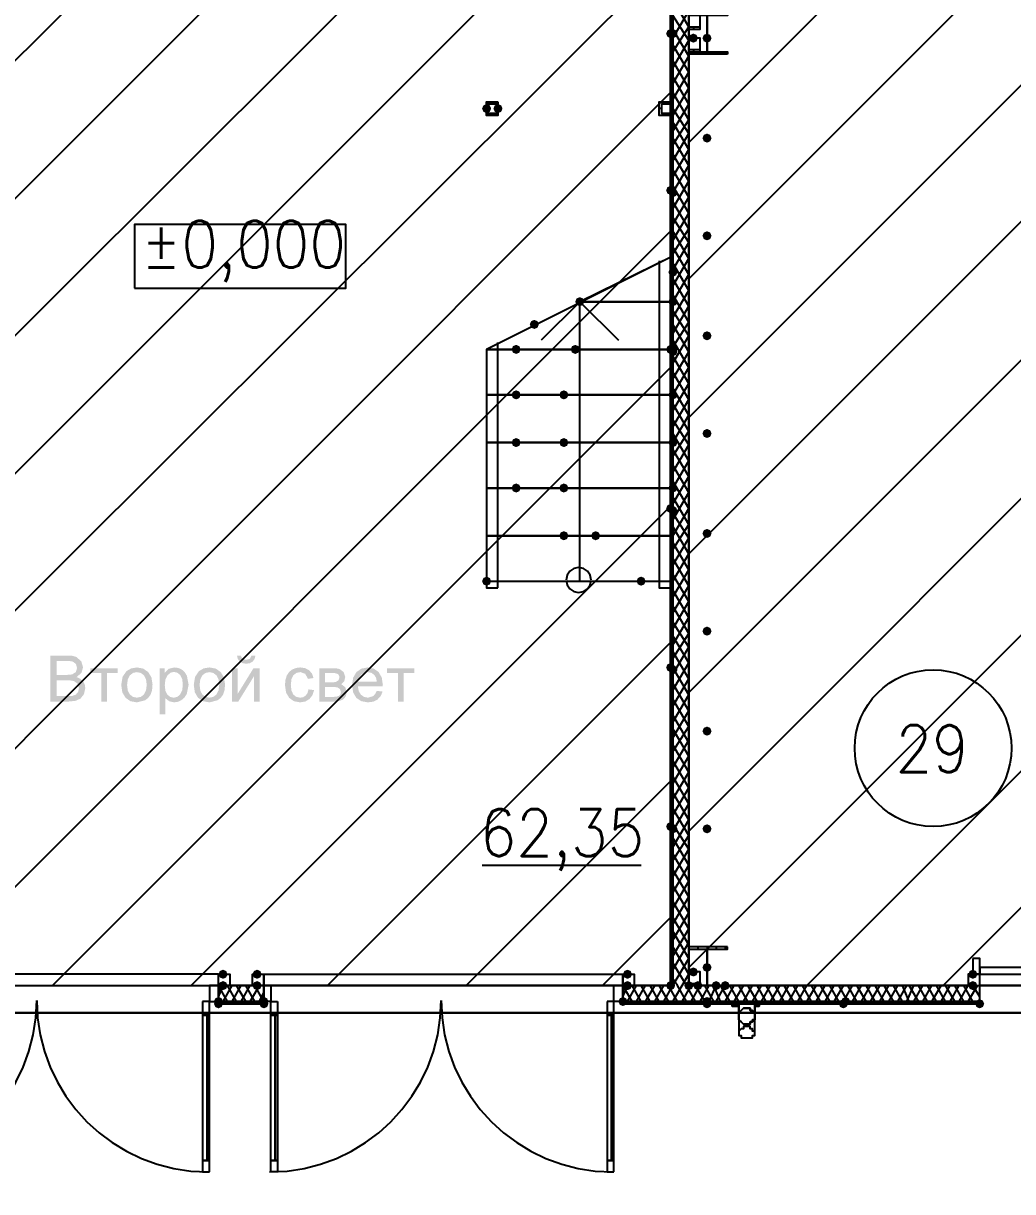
# Model space of a CAD drawing. Header units: millimetres. Extents: x 0 to 420, y 0 to 297.
# Drawn here: x 244.02 to 262.45, y 114.61 to 136.38 of the extents above; entities that cross this region are included whole.
import ezdxf

# ---------------------------------------------------------------- set-up
doc = ezdxf.new("R2010")
doc.units = ezdxf.units.MM
doc.layers.get('0').update_dxf_attribs({"linetype": 'CONTINUOUS'})
doc.styles.get("Standard").update_dxf_attribs({"font": 'STANDARD'})

msp = doc.modelspace()

# ---------------------------------------------------------------- hatches: boundary and pattern name
at = {"true_color": 0x000007}
h = msp.add_hatch(color=0, dxfattribs=at)
h.paths.add_polyline_path([(256.116667, 153.585333), (256.074333, 153.585333), (256.116667, 136.186333)], flags=0)
h.paths.add_polyline_path([(256.074333, 153.585333), (256.116667, 136.186333), (256.074333, 136.186333)], flags=0)
at = {"true_color": 0x0000fe}
for points in [[(256.159, 136.186333), (256.134129, 136.126537), (256.074333, 136.101667), (256.014537, 136.126537), (255.989667, 136.186333), (256.014537, 136.246129), (256.074333, 136.271), (256.134129, 136.246129)], [(256.201333, 136.186333), (256.176462, 136.126537), (256.116667, 136.101667), (256.056871, 136.126537), (256.032, 136.186333), (256.056871, 136.246129), (256.116667, 136.271), (256.176462, 136.246129)], [(256.201333, 136.186333), (256.176462, 136.126537), (256.116667, 136.101667), (256.056871, 136.126537), (256.032, 136.186333), (256.056871, 136.246129), (256.116667, 136.271), (256.176462, 136.246129)], [(256.159, 133.265333), (256.134129, 133.205537), (256.074333, 133.180667), (256.014537, 133.205537), (255.989667, 133.265333), (256.014537, 133.325129), (256.074333, 133.35), (256.134129, 133.325129)], [(256.201333, 133.223), (256.176462, 133.163204), (256.116667, 133.138333), (256.056871, 133.163204), (256.032, 133.223), (256.056871, 133.282796), (256.116667, 133.307667), (256.176462, 133.282796)], [(256.201333, 131.741333), (256.176462, 131.681537), (256.116667, 131.656667), (256.056871, 131.681537), (256.032, 131.741333), (256.056871, 131.801129), (256.116667, 131.826), (256.176462, 131.801129)], [(254.465667, 131.191), (254.440796, 131.131204), (254.381, 131.106333), (254.321204, 131.131204), (254.296333, 131.191), (254.321204, 131.250796), (254.381, 131.275667), (254.440796, 131.250796)], [(254.465667, 131.191), (254.440796, 131.131204), (254.381, 131.106333), (254.321204, 131.131204), (254.296333, 131.191), (254.321204, 131.250796), (254.381, 131.275667), (254.440796, 131.250796)], [(256.201333, 131.191), (256.176462, 131.131204), (256.116667, 131.106333), (256.056871, 131.131204), (256.032, 131.191), (256.056871, 131.250796), (256.116667, 131.275667), (256.176462, 131.250796)], [(253.619, 130.767667), (253.594129, 130.707871), (253.534333, 130.683), (253.474538, 130.707871), (253.449667, 130.767667), (253.474537, 130.827462), (253.534333, 130.852333), (253.594129, 130.827463)], [(253.280333, 130.302), (253.255462, 130.242204), (253.195667, 130.217333), (253.135871, 130.242204), (253.111, 130.302), (253.135871, 130.361796), (253.195667, 130.386667), (253.255462, 130.361796)], [(254.381, 130.302), (254.356129, 130.242204), (254.296333, 130.217333), (254.236538, 130.242204), (254.211667, 130.302), (254.236537, 130.361796), (254.296333, 130.386667), (254.356129, 130.361796)], [(256.159, 130.302), (256.134129, 130.242204), (256.074333, 130.217333), (256.014537, 130.242204), (255.989667, 130.302), (256.014537, 130.361796), (256.074333, 130.386667), (256.134129, 130.361796)], [(256.201333, 130.302), (256.176462, 130.242204), (256.116667, 130.217333), (256.056871, 130.242204), (256.032, 130.302), (256.056871, 130.361796), (256.116667, 130.386667), (256.176462, 130.361796)], [(256.201333, 130.259667), (256.176462, 130.199871), (256.116667, 130.175), (256.056871, 130.199871), (256.032, 130.259667), (256.056871, 130.319462), (256.116667, 130.344333), (256.176462, 130.319463)], [(253.280333, 129.455333), (253.255462, 129.395537), (253.195667, 129.370667), (253.135871, 129.395537), (253.111, 129.455333), (253.135871, 129.515129), (253.195667, 129.54), (253.255462, 129.515129)], [(254.169333, 129.455333), (254.144463, 129.395537), (254.084667, 129.370667), (254.024871, 129.395537), (254, 129.455333), (254.024871, 129.515129), (254.084667, 129.54), (254.144462, 129.515129)], [(256.201333, 129.455333), (256.176462, 129.395537), (256.116667, 129.370667), (256.056871, 129.395537), (256.032, 129.455333), (256.056871, 129.515129), (256.116667, 129.54), (256.176462, 129.515129)], [(256.201333, 129.455333), (256.176462, 129.395537), (256.116667, 129.370667), (256.056871, 129.395537), (256.032, 129.455333), (256.056871, 129.515129), (256.116667, 129.54), (256.176462, 129.515129)], [(253.280333, 128.566333), (253.255462, 128.506537), (253.195667, 128.481667), (253.135871, 128.506537), (253.111, 128.566333), (253.135871, 128.626129), (253.195667, 128.651), (253.255462, 128.626129)], [(254.169333, 128.566333), (254.144463, 128.506537), (254.084667, 128.481667), (254.024871, 128.506537), (254, 128.566333), (254.024871, 128.626129), (254.084667, 128.651), (254.144462, 128.626129)], [(256.201333, 128.566333), (256.176462, 128.506537), (256.116667, 128.481667), (256.056871, 128.506537), (256.032, 128.566333), (256.056871, 128.626129), (256.116667, 128.651), (256.176462, 128.626129)], [(253.280333, 127.719667), (253.255462, 127.659871), (253.195667, 127.635), (253.135871, 127.659871), (253.111, 127.719667), (253.135871, 127.779462), (253.195667, 127.804333), (253.255462, 127.779463)], [(254.169333, 127.719667), (254.144463, 127.659871), (254.084667, 127.635), (254.024871, 127.659871), (254, 127.719667), (254.024871, 127.779462), (254.084667, 127.804333), (254.144462, 127.779463)], [(256.201333, 127.719667), (256.176462, 127.659871), (256.116667, 127.635), (256.056871, 127.659871), (256.032, 127.719667), (256.056871, 127.779462), (256.116667, 127.804333), (256.176462, 127.779463)], [(256.159, 127.338667), (256.134129, 127.278871), (256.074333, 127.254), (256.014537, 127.278871), (255.989667, 127.338667), (256.014537, 127.398462), (256.074333, 127.423333), (256.134129, 127.398463)], [(256.201333, 127.296333), (256.176462, 127.236538), (256.116667, 127.211667), (256.056871, 127.236538), (256.032, 127.296333), (256.056871, 127.356129), (256.116667, 127.381), (256.176462, 127.356129)], [(254.169333, 126.830667), (254.144463, 126.770871), (254.084667, 126.746), (254.024871, 126.770871), (254, 126.830667), (254.024871, 126.890462), (254.084667, 126.915333), (254.144462, 126.890463)], [(254.762, 126.830667), (254.737129, 126.770871), (254.677333, 126.746), (254.617538, 126.770871), (254.592667, 126.830667), (254.617537, 126.890462), (254.677333, 126.915333), (254.737129, 126.890463)], [(252.73, 125.984), (252.705129, 125.924204), (252.645333, 125.899333), (252.585538, 125.924204), (252.560667, 125.984), (252.585537, 126.043796), (252.645333, 126.068667), (252.705129, 126.043796)], [(252.73, 125.984), (252.705129, 125.924204), (252.645333, 125.899333), (252.585538, 125.924204), (252.560667, 125.984), (252.585537, 126.043796), (252.645333, 126.068667), (252.705129, 126.043796)], [(255.608667, 125.984), (255.583796, 125.924204), (255.524, 125.899333), (255.464204, 125.924204), (255.439333, 125.984), (255.464204, 126.043796), (255.524, 126.068667), (255.583796, 126.043796)], [(256.159, 124.375333), (256.134129, 124.315538), (256.074333, 124.290667), (256.014537, 124.315538), (255.989667, 124.375333), (256.014537, 124.435129), (256.074333, 124.46), (256.134129, 124.435129)], [(256.201333, 124.333), (256.176462, 124.273204), (256.116667, 124.248333), (256.056871, 124.273204), (256.032, 124.333), (256.056871, 124.392796), (256.116667, 124.417667), (256.176462, 124.392796)], [(256.159, 121.412), (256.134129, 121.352204), (256.074333, 121.327333), (256.014537, 121.352204), (255.989667, 121.412), (256.014537, 121.471796), (256.074333, 121.496667), (256.134129, 121.471796)], [(256.201333, 121.369667), (256.176462, 121.309871), (256.116667, 121.285), (256.056871, 121.309871), (256.032, 121.369667), (256.056871, 121.429462), (256.116667, 121.454333), (256.176462, 121.429463)], [(256.159, 118.448667), (256.134129, 118.388871), (256.074333, 118.364), (256.014537, 118.388871), (255.989667, 118.448667), (256.014537, 118.508462), (256.074333, 118.533333), (256.134129, 118.508463)], [(247.734667, 118.152333), (247.709796, 118.092537), (247.65, 118.067667), (247.590204, 118.092537), (247.565333, 118.152333), (247.590204, 118.212129), (247.65, 118.237), (247.709796, 118.212129)], [(247.734667, 118.11), (247.709796, 118.050204), (247.65, 118.025333), (247.590204, 118.050204), (247.565333, 118.11), (247.590204, 118.169796), (247.65, 118.194667), (247.709796, 118.169796)], [(248.581333, 118.152333), (248.556462, 118.092537), (248.496667, 118.067667), (248.436871, 118.092537), (248.412, 118.152333), (248.436871, 118.212129), (248.496667, 118.237), (248.556462, 118.212129)], [(248.581333, 118.11), (248.556462, 118.050204), (248.496667, 118.025333), (248.436871, 118.050204), (248.412, 118.11), (248.436871, 118.169796), (248.496667, 118.194667), (248.556462, 118.169796)], [(248.581333, 118.11), (248.556462, 118.050204), (248.496667, 118.025333), (248.436871, 118.050204), (248.412, 118.11), (248.436871, 118.169796), (248.496667, 118.194667), (248.556462, 118.169796)], [(255.27, 118.152333), (255.245129, 118.092537), (255.185333, 118.067667), (255.125538, 118.092537), (255.100667, 118.152333), (255.125537, 118.212129), (255.185333, 118.237), (255.245129, 118.212129)], [(256.836333, 118.152333), (256.811462, 118.092537), (256.751667, 118.067667), (256.691871, 118.092537), (256.667, 118.152333), (256.691871, 118.212129), (256.751667, 118.237), (256.811462, 118.212129)], [(256.836333, 118.152333), (256.811462, 118.092537), (256.751667, 118.067667), (256.691871, 118.092537), (256.667, 118.152333), (256.691871, 118.212129), (256.751667, 118.237), (256.811462, 118.212129)], [(256.836333, 118.11), (256.811462, 118.050204), (256.751667, 118.025333), (256.691871, 118.050204), (256.667, 118.11), (256.691871, 118.169796), (256.751667, 118.194667), (256.811462, 118.169796)], [(256.836333, 118.11), (256.811462, 118.050204), (256.751667, 118.025333), (256.691871, 118.050204), (256.667, 118.11), (256.691871, 118.169796), (256.751667, 118.194667), (256.811462, 118.169796)], [(259.376333, 118.11), (259.351462, 118.050204), (259.291667, 118.025333), (259.231871, 118.050204), (259.207, 118.11), (259.231871, 118.169796), (259.291667, 118.194667), (259.351462, 118.169796)], [(259.418667, 118.152333), (259.393796, 118.092537), (259.334, 118.067667), (259.274204, 118.092537), (259.249333, 118.152333), (259.274204, 118.212129), (259.334, 118.237), (259.393796, 118.212129)], [(261.916333, 118.11), (261.891462, 118.050204), (261.831667, 118.025333), (261.771871, 118.050204), (261.747, 118.11), (261.771871, 118.169796), (261.831667, 118.194667), (261.891462, 118.169796)]]:
    msp.add_hatch(color=0, dxfattribs=at).paths.add_polyline_path(points, flags=0)
at = {"true_color": 0x000007}
h = msp.add_hatch(color=0, dxfattribs=at)
h.paths.add_polyline_path([(256.116667, 136.186333), (256.074333, 136.186333), (256.116667, 118.448667)], flags=0)
h.paths.add_polyline_path([(256.074333, 136.186333), (256.116667, 118.448667), (256.074333, 118.448667)], flags=0)
for points in [[(256.582333, 136.101667), (256.557462, 136.041871), (256.497667, 136.017), (256.437871, 136.041871), (256.413, 136.101667), (256.437871, 136.161462), (256.497667, 136.186333), (256.557462, 136.161463)], [(256.836333, 136.101667), (256.811462, 136.041871), (256.751667, 136.017), (256.691871, 136.041871), (256.667, 136.101667), (256.691871, 136.161462), (256.751667, 136.186333), (256.811462, 136.161463)], [(252.73, 134.789333), (252.705129, 134.729537), (252.645333, 134.704667), (252.585538, 134.729537), (252.560667, 134.789333), (252.585537, 134.849129), (252.645333, 134.874), (252.705129, 134.849129)], [(252.941667, 134.789333), (252.916796, 134.729537), (252.857, 134.704667), (252.797204, 134.729537), (252.772333, 134.789333), (252.797204, 134.849129), (252.857, 134.874), (252.916796, 134.849129)], [(256.836333, 134.239), (256.811462, 134.179204), (256.751667, 134.154333), (256.691871, 134.179204), (256.667, 134.239), (256.691871, 134.298796), (256.751667, 134.323667), (256.811462, 134.298796)], [(256.836333, 132.418667), (256.811462, 132.358871), (256.751667, 132.334), (256.691871, 132.358871), (256.667, 132.418667), (256.691871, 132.478462), (256.751667, 132.503333), (256.811462, 132.478463)], [(256.836333, 130.556), (256.811462, 130.496204), (256.751667, 130.471333), (256.691871, 130.496204), (256.667, 130.556), (256.691871, 130.615796), (256.751667, 130.640667), (256.811462, 130.615796)], [(256.836333, 128.735667), (256.811462, 128.675871), (256.751667, 128.651), (256.691871, 128.675871), (256.667, 128.735667), (256.691871, 128.795462), (256.751667, 128.820333), (256.811462, 128.795463)], [(256.836333, 126.873), (256.811462, 126.813204), (256.751667, 126.788333), (256.691871, 126.813204), (256.667, 126.873), (256.691871, 126.932796), (256.751667, 126.957667), (256.811462, 126.932796)], [(256.836333, 125.052667), (256.811462, 124.992871), (256.751667, 124.968), (256.691871, 124.992871), (256.667, 125.052667), (256.691871, 125.112462), (256.751667, 125.137333), (256.811462, 125.112463)], [(245.264986, 124.362104), (245.77045, 124.362104), (245.77045, 124.275012), (245.570359, 124.275012), (245.570359, 123.740333), (245.465628, 123.740333), (245.465628, 124.275012), (245.264986, 124.275012)], [(249.327451, 123.967985), (249.43108, 123.954756), (249.400556, 123.858913), (249.343988, 123.786635), (249.265853, 123.741022), (249.172008, 123.726001), (249.05708, 123.746741), (248.966956, 123.809235), (248.908665, 123.910934), (248.889235, 124.049013), (248.897503, 124.143409), (248.922308, 124.225402), (248.964407, 124.291204), (249.024283, 124.338401), (249.095321, 124.366927), (249.17256, 124.376435), (249.264613, 124.36362), (249.338475, 124.325172), (249.391392, 124.263161), (249.421158, 124.179651), (249.318632, 124.163666), (249.266266, 124.257924), (249.176969, 124.289894), (249.104553, 124.275494), (249.047434, 124.232568), (249.010227, 124.158499), (248.997824, 124.051769), (249.009813, 123.943456), (249.04578, 123.869868), (249.100902, 123.827218), (249.170906, 123.813093), (249.227888, 123.822602), (249.274534, 123.851127), (249.308434, 123.899221)], [(250.792314, 124.362104), (251.297778, 124.362104), (251.297778, 124.275012), (251.097687, 124.275012), (251.097687, 123.740333), (250.992956, 123.740333), (250.992956, 124.275012), (250.792314, 124.275012)], [(256.836333, 123.19), (256.811462, 123.130204), (256.751667, 123.105333), (256.691871, 123.130204), (256.667, 123.19), (256.691871, 123.249796), (256.751667, 123.274667), (256.811462, 123.249796)], [(256.836333, 121.369667), (256.811462, 121.309871), (256.751667, 121.285), (256.691871, 121.309871), (256.667, 121.369667), (256.691871, 121.429462), (256.751667, 121.454333), (256.811462, 121.429463)], [(256.836333, 118.787333), (256.811462, 118.727537), (256.751667, 118.702667), (256.691871, 118.727537), (256.667, 118.787333), (256.691871, 118.847129), (256.751667, 118.872), (256.811462, 118.847129)], [(247.819333, 118.660333), (247.794463, 118.600538), (247.734667, 118.575667), (247.674871, 118.600538), (247.65, 118.660333), (247.674871, 118.720129), (247.734667, 118.745), (247.794462, 118.720129)], [(248.454333, 118.660333), (248.429463, 118.600538), (248.369667, 118.575667), (248.309871, 118.600538), (248.285, 118.660333), (248.309871, 118.720129), (248.369667, 118.745), (248.429462, 118.720129)], [(255.354667, 118.660333), (255.329796, 118.600538), (255.27, 118.575667), (255.210204, 118.600538), (255.185333, 118.660333), (255.210204, 118.720129), (255.27, 118.745), (255.329796, 118.720129)], [(256.582333, 118.702667), (256.557462, 118.642871), (256.497667, 118.618), (256.437871, 118.642871), (256.413, 118.702667), (256.437871, 118.762462), (256.497667, 118.787333), (256.557462, 118.762463)], [(261.789333, 118.660333), (261.764463, 118.600538), (261.704667, 118.575667), (261.644871, 118.600538), (261.62, 118.660333), (261.644871, 118.720129), (261.704667, 118.745), (261.764462, 118.720129)], [(247.819333, 118.448667), (247.794463, 118.388871), (247.734667, 118.364), (247.674871, 118.388871), (247.65, 118.448667), (247.674871, 118.508462), (247.734667, 118.533333), (247.794462, 118.508463)], [(248.454333, 118.448667), (248.429463, 118.388871), (248.369667, 118.364), (248.309871, 118.388871), (248.285, 118.448667), (248.309871, 118.508462), (248.369667, 118.533333), (248.429462, 118.508463)], [(255.354667, 118.448667), (255.329796, 118.388871), (255.27, 118.364), (255.210204, 118.388871), (255.185333, 118.448667), (255.210204, 118.508462), (255.27, 118.533333), (255.329796, 118.508463)], [(256.497667, 118.448667), (256.472796, 118.388871), (256.413, 118.364), (256.353204, 118.388871), (256.328333, 118.448667), (256.353204, 118.508462), (256.413, 118.533333), (256.472796, 118.508463)], [(256.667, 118.448667), (256.642129, 118.388871), (256.582333, 118.364), (256.522538, 118.388871), (256.497667, 118.448667), (256.522537, 118.508462), (256.582333, 118.533333), (256.642129, 118.508463)], [(257.005667, 118.448667), (256.980796, 118.388871), (256.921, 118.364), (256.861204, 118.388871), (256.836333, 118.448667), (256.861204, 118.508462), (256.921, 118.533333), (256.980796, 118.508463)], [(257.175, 118.448667), (257.150129, 118.388871), (257.090333, 118.364), (257.030538, 118.388871), (257.005667, 118.448667), (257.030537, 118.508462), (257.090333, 118.533333), (257.150129, 118.508463)], [(261.789333, 118.448667), (261.764463, 118.388871), (261.704667, 118.364), (261.644871, 118.388871), (261.62, 118.448667), (261.644871, 118.508462), (261.704667, 118.533333), (261.764462, 118.508463)]]:
    msp.add_hatch(color=0, dxfattribs=at).paths.add_polyline_path(points, flags=0)
h = msp.add_hatch(color=0, dxfattribs=at)
h.paths.add_polyline_path([(244.520311, 123.740333), (244.520311, 124.599126), (244.842772, 124.599126), (244.931104, 124.592512), (245.000419, 124.572668), (245.093574, 124.492742), (245.127199, 124.379191), (245.097433, 124.275563), (245.007034, 124.19729), (245.076005, 124.166009), (245.127199, 124.119018), (245.15848, 124.059211), (245.169091, 123.989482), (245.143184, 123.877034), (245.080345, 123.797108), (244.986088, 123.754664), (244.847732, 123.740333)], flags=0)
h.paths.add_polyline_path([(244.634412, 124.23808), (244.81962, 124.23808), (244.884457, 124.240561), (244.92821, 124.248002), (244.993253, 124.290997), (245.015302, 124.365962), (244.994907, 124.440927), (244.936478, 124.485576), (244.884802, 124.494533), (244.80584, 124.497703), (244.634412, 124.497703)], flags=0)
h.paths.add_polyline_path([(244.634412, 123.841756), (244.847732, 123.841756), (244.925454, 123.845615), (244.990497, 123.869317), (245.034043, 123.916722), (245.051131, 123.989482), (245.026326, 124.072716), (244.957976, 124.122325), (244.904714, 124.133005), (244.83285, 124.136657), (244.634412, 124.136657)], flags=0)
h = msp.add_hatch(color=0, dxfattribs=at)
h.paths.add_polyline_path([(247.90442, 124.362104), (248.010253, 124.362104), (248.010253, 123.888059), (248.302398, 124.362104), (248.415948, 124.362104), (248.415948, 123.740333), (248.310666, 123.740333), (248.310666, 124.211622), (248.018522, 123.740333), (247.90442, 123.740333)], flags=0)
h.paths.add_polyline_path([(248.267671, 124.598024), (248.33988, 124.598024), (248.321759, 124.533049), (248.285861, 124.485025), (248.233771, 124.455535), (248.166799, 124.445888), (248.099344, 124.455535), (248.047185, 124.485025), (248.011356, 124.532636), (247.993717, 124.598024), (248.065926, 124.598024), (248.097897, 124.537941), (248.163491, 124.518649), (248.235149, 124.53739)], flags=0)
h = msp.add_hatch(color=0, dxfattribs=at)
h.paths.add_polyline_path([(245.839002, 124.051218), (245.863049, 124.2017), (245.935465, 124.307533), (246.023935, 124.359141), (246.130595, 124.376435), (246.247108, 124.355351), (246.340057, 124.292099), (246.401104, 124.191985), (246.421636, 124.060038), (246.41261, 123.952482), (246.385807, 123.870971), (246.341503, 123.809855), (246.281077, 123.764035), (246.130595, 123.726001), (246.012428, 123.74681), (245.919479, 123.809786), (245.858983, 123.911899)], flags=0)
h.paths.add_polyline_path([(245.947591, 124.051218), (245.960476, 123.946556), (245.999406, 123.872073), (246.058179, 123.8277), (246.130595, 123.813093), (246.202528, 123.827976), (246.261233, 123.872625), (246.300438, 123.948141), (246.313598, 124.055077), (246.300438, 124.156294), (246.261233, 124.229812), (246.202115, 124.27446), (246.130595, 124.289343), (246.058179, 124.27446), (245.999406, 124.229812), (245.960476, 124.155398)], flags=0)
h = msp.add_hatch(color=0, dxfattribs=at)
h.paths.add_polyline_path([(246.553565, 123.502208), (246.553565, 124.362104), (246.650028, 124.362104), (246.650028, 124.281626), (246.726096, 124.352733), (246.830276, 124.376435), (246.904827, 124.3661), (246.970284, 124.335094), (247.023752, 124.285485), (247.062337, 124.219339), (247.093756, 124.056179), (247.059581, 123.8842), (247.017344, 123.816401), (246.959811, 123.766791), (246.892838, 123.736268), (246.822559, 123.726001), (246.728301, 123.74805), (246.659399, 123.804825), (246.659399, 123.502208)], flags=0)
h.paths.add_polyline_path([(246.649477, 124.047911), (246.661535, 123.943249), (246.697984, 123.87042), (246.751314, 123.827287), (246.815393, 123.813093), (246.880712, 123.8277), (246.936109, 123.872073), (246.973592, 123.947865), (246.986269, 124.05673), (246.973936, 124.160152), (246.937211, 124.234222), (246.88333, 124.27887), (246.820354, 124.293753), (246.756688, 124.278043), (246.701291, 124.230914), (246.662362, 124.153675)], flags=0)
h = msp.add_hatch(color=0, dxfattribs=at)
h.paths.add_polyline_path([(247.189856, 124.051218), (247.213903, 124.2017), (247.286319, 124.307533), (247.374789, 124.359141), (247.481449, 124.376435), (247.597963, 124.355351), (247.690911, 124.292099), (247.751958, 124.191985), (247.772491, 124.060038), (247.763465, 123.952482), (247.736662, 123.870971), (247.692358, 123.809855), (247.631931, 123.764035), (247.481449, 123.726001), (247.363283, 123.74681), (247.270334, 123.809786), (247.209838, 123.911899)], flags=0)
h.paths.add_polyline_path([(247.298446, 124.051218), (247.311331, 123.946556), (247.35026, 123.872073), (247.409033, 123.8277), (247.481449, 123.813093), (247.553383, 123.827976), (247.612087, 123.872625), (247.651293, 123.948141), (247.664453, 124.055077), (247.651293, 124.156294), (247.612087, 124.229812), (247.55297, 124.27446), (247.481449, 124.289343), (247.409033, 124.27446), (247.35026, 124.229812), (247.311331, 124.155398)], flags=0)
h = msp.add_hatch(color=0, dxfattribs=at)
h.paths.add_polyline_path([(249.529707, 124.362104), (249.772241, 124.362104), (249.850307, 124.358383), (249.905635, 124.347221), (249.980601, 124.292651), (250.01202, 124.19729), (249.993279, 124.119569), (249.938157, 124.064447), (250.010917, 124.009326), (250.040132, 123.914517), (250.021046, 123.837071), (249.976742, 123.782776), (249.906049, 123.750806), (249.809724, 123.740333), (249.529707, 123.740333)], flags=0)
h.paths.add_polyline_path([(249.634989, 124.100276), (249.747437, 124.100276), (249.804005, 124.101999), (249.83949, 124.107442), (249.884689, 124.136105), (249.905084, 124.187368), (249.896127, 124.228778), (249.869806, 124.255719), (249.822677, 124.27012), (249.750744, 124.275012), (249.634989, 124.275012)], flags=0)
h.paths.add_polyline_path([(249.634989, 123.826874), (249.773895, 123.826874), (249.849136, 123.831972), (249.896265, 123.84782), (249.921758, 123.876001), (249.931542, 123.919478), (249.91225, 123.974599), (249.862089, 124.007121), (249.762319, 124.013736), (249.634989, 124.013736)], flags=0)
h = msp.add_hatch(color=0, dxfattribs=at)
h.paths.add_polyline_path([(250.599751, 123.940424), (250.708892, 123.927195), (250.671685, 123.842308), (250.61298, 123.778918), (250.533674, 123.73923), (250.434938, 123.726001), (250.312637, 123.74681), (250.218861, 123.809786), (250.158848, 123.911072), (250.138935, 124.046257), (250.158916, 124.185164), (250.219412, 124.289343), (250.31243, 124.354593), (250.429425, 124.376435), (250.542287, 124.355076), (250.632824, 124.291548), (250.692355, 124.189091), (250.712199, 124.052321), (250.711648, 124.024209), (250.247524, 124.024209), (250.264888, 123.933672), (250.305402, 123.867112), (250.364037, 123.82646), (250.435489, 123.813093), (250.534708, 123.84341), (250.571157, 123.882615)], flags=0)
h.paths.add_polyline_path([(250.253588, 124.111301), (250.600853, 124.111301), (250.587211, 124.179514), (250.561166, 124.22871), (250.502875, 124.274598), (250.430528, 124.289894), (250.363555, 124.277561), (250.308158, 124.240836), (250.269711, 124.18413)], flags=0)
h = msp.add_hatch(color=0, dxfattribs=at)
h.paths.add_polyline_path([(248.496667, 118.152333), (247.65, 118.152333), (248.496667, 118.11)], flags=0)
h.paths.add_polyline_path([(247.65, 118.152333), (248.496667, 118.11), (247.65, 118.11)], flags=0)
h = msp.add_hatch(color=0, dxfattribs=at)
h.paths.add_polyline_path([(256.751667, 118.152333), (255.185333, 118.152333), (256.751667, 118.11)], flags=0)
h.paths.add_polyline_path([(255.185333, 118.152333), (256.751667, 118.11), (255.185333, 118.11)], flags=0)
h = msp.add_hatch(color=0, dxfattribs=at)
h.paths.add_polyline_path([(261.831667, 118.152333), (256.751667, 118.152333), (261.831667, 118.11)], flags=0)
h.paths.add_polyline_path([(256.751667, 118.152333), (261.831667, 118.11), (256.751667, 118.11)], flags=0)

# ---------------------------------------------------------------- linework, layer by layer
at = {"color": 0, "true_color": 0x000007}
for points in [[(105.156, 117.940667), (390.990667, 117.940667), (390.990667, 235.627333), (105.156, 235.627333)], [(256.116667, 153.585333), (256.074333, 153.585333), (256.116667, 136.186333)], [(256.074333, 153.585333), (256.116667, 136.186333), (256.074333, 136.186333)], [(256.116667, 136.186333), (256.116667, 153.585333), (256.074333, 153.585333), (256.074333, 136.186333)], [(256.116667, 136.186333), (256.116667, 153.585333), (256.074333, 153.585333), (256.074333, 136.186333)], [(274.023667, 118.448667), (274.023667, 152.908), (273.769667, 152.908), (260.604, 152.908), (256.413, 152.908), (256.413, 118.448667)], [(257.132667, 135.805333), (256.413, 135.805333), (256.413, 135.847667), (256.751667, 135.847667), (256.751667, 136.525), (256.413, 136.525), (256.413, 136.567333), (257.132667, 136.567333), (257.132667, 136.525), (256.751667, 136.525), (256.751667, 135.847667), (257.132667, 135.847667)], [(256.624667, 136.525), (256.413, 136.525), (256.413, 136.313333), (256.624667, 136.313333), (256.624667, 136.525), (256.413, 136.525), (256.413, 136.271), (256.624667, 136.271)], [(256.116667, 136.186333), (256.074333, 136.186333), (256.116667, 118.448667)], [(256.074333, 136.186333), (256.116667, 118.448667), (256.074333, 118.448667)], [(256.116667, 118.448667), (256.116667, 136.186333), (256.074333, 136.186333), (256.074333, 118.448667)], [(256.116667, 118.448667), (256.116667, 136.186333), (256.074333, 136.186333), (256.074333, 118.448667)], [(256.624667, 136.101667), (256.413, 136.101667), (256.413, 135.89), (256.624667, 135.89), (256.624667, 136.101667), (256.413, 136.101667), (256.413, 135.847667), (256.624667, 135.847667)], [(252.857, 134.916333), (252.857, 134.662333), (252.645333, 134.662333), (252.645333, 134.916333)], [(252.857, 134.874), (252.645333, 134.874), (252.645333, 134.704667), (252.857, 134.704667)], [(256.116667, 134.916333), (256.116667, 134.662333), (255.862667, 134.662333), (255.862667, 134.916333)], [(256.074333, 134.874), (255.905, 134.874), (255.905, 134.704667), (256.074333, 134.704667)], [(246.083667, 131.445), (250.020667, 131.445), (250.020667, 132.630333), (246.083667, 132.630333)], [(256.116667, 132.037667), (254.381, 131.191), (256.116667, 131.191)], [(256.116667, 130.302), (252.645333, 130.302), (252.645333, 129.455333), (256.116667, 129.455333)], [(256.116667, 129.455333), (252.645333, 129.455333), (252.645333, 128.566333), (256.116667, 128.566333)], [(256.116667, 128.566333), (252.645333, 128.566333), (252.645333, 127.719667), (256.116667, 127.719667)], [(256.116667, 127.719667), (252.645333, 127.719667), (252.645333, 126.830667), (256.116667, 126.830667)], [(256.116667, 126.830667), (252.645333, 126.830667), (252.645333, 125.984), (256.116667, 125.984)], [(257.132667, 119.168333), (256.413, 119.168333), (256.413, 119.126), (256.751667, 119.126), (256.751667, 118.448667), (256.413, 118.448667), (257.132667, 118.448667), (256.751667, 118.448667), (256.751667, 119.126), (257.132667, 119.126)], [(261.704667, 118.956667), (261.704667, 118.660333), (261.831667, 118.660333), (261.831667, 118.956667)], [(247.65, 118.660333), (247.861667, 118.660333), (247.861667, 118.448667), (247.65, 118.448667), (247.65, 118.660333), (247.861667, 118.660333), (247.861667, 118.448667), (247.65, 118.448667)], [(248.285, 118.660333), (248.496667, 118.660333), (248.496667, 118.448667), (248.285, 118.448667), (248.285, 118.660333), (248.496667, 118.660333), (248.496667, 118.448667), (248.285, 118.448667)], [(255.185333, 118.660333), (255.397, 118.660333), (255.397, 118.448667), (255.185333, 118.448667), (255.185333, 118.660333), (255.397, 118.660333), (255.397, 118.448667), (255.185333, 118.448667)], [(256.624667, 118.702667), (256.413, 118.702667), (256.413, 118.491), (256.624667, 118.491), (256.624667, 118.702667), (256.413, 118.702667), (256.413, 118.448667), (256.624667, 118.448667)], [(261.831667, 118.660333), (261.62, 118.660333), (261.62, 118.448667), (261.831667, 118.448667), (261.831667, 118.660333), (261.62, 118.660333), (261.62, 118.448667), (261.831667, 118.448667)], [(261.831667, 118.660333), (269.070667, 118.660333), (269.070667, 118.787333), (261.831667, 118.787333)], [(247.480667, 118.448667), (247.480667, 118.152333), (247.65, 118.152333), (247.65, 118.448667)], [(247.65, 118.448667), (247.65, 118.152333)], [(248.623667, 118.448667), (248.623667, 118.152333), (248.496667, 118.152333), (248.496667, 118.448667)], [(248.496667, 118.448667), (248.496667, 118.152333)], [(255.185333, 118.448667), (255.185333, 118.152333), (255.016, 118.152333), (255.016, 118.448667)], [(255.185333, 118.448667), (255.185333, 118.152333)], [(247.353667, 118.152333), (247.353667, 117.898333), (247.480667, 117.898333), (247.480667, 118.152333)], [(248.496667, 118.152333), (247.65, 118.152333), (248.496667, 118.11)], [(247.65, 118.152333), (248.496667, 118.11), (247.65, 118.11)], [(247.65, 118.11), (248.496667, 118.11), (248.496667, 118.152333), (247.65, 118.152333)], [(247.65, 118.11), (248.496667, 118.11), (248.496667, 118.152333), (247.65, 118.152333)], [(248.750667, 118.152333), (248.750667, 117.898333), (248.623667, 117.898333), (248.623667, 118.152333)], [(254.889, 118.152333), (254.889, 117.898333), (255.016, 117.898333), (255.016, 118.152333)], [(256.751667, 118.152333), (255.185333, 118.152333), (256.751667, 118.11)], [(255.185333, 118.152333), (256.751667, 118.11), (255.185333, 118.11)], [(255.185333, 118.11), (256.751667, 118.11), (256.751667, 118.152333), (255.185333, 118.152333)], [(255.185333, 118.11), (256.751667, 118.11), (256.751667, 118.152333), (255.185333, 118.152333)], [(261.831667, 118.152333), (256.751667, 118.152333), (261.831667, 118.11)], [(256.751667, 118.152333), (261.831667, 118.11), (256.751667, 118.11)], [(261.831667, 118.152333), (256.751667, 118.152333), (256.751667, 118.11), (261.831667, 118.11)], [(261.831667, 118.152333), (256.751667, 118.152333), (256.751667, 118.11), (261.831667, 118.11)], [(257.217333, 118.11), (257.217333, 118.067667), (257.344333, 118.067667), (257.344333, 117.856), (257.344333, 117.813667), (257.386667, 117.771333), (257.429, 117.729), (257.471333, 117.729), (257.513667, 117.729), (257.556, 117.729), (257.556, 117.771333), (257.598333, 117.771333), (257.598333, 117.813667), (257.640667, 117.813667), (257.640667, 117.856), (257.640667, 118.067667), (257.725333, 118.067667), (257.725333, 118.11), (257.640667, 118.11), (257.640667, 117.856), (257.640667, 117.813667), (257.598333, 117.813667), (257.598333, 117.771333), (257.556, 117.771333), (257.556, 117.729), (257.513667, 117.729), (257.471333, 117.729), (257.429, 117.729), (257.386667, 117.771333), (257.344333, 117.813667), (257.344333, 117.856), (257.344333, 118.11), (257.217333, 118.11), (257.217333, 118.067667), (257.344333, 118.067667), (257.344333, 117.856), (257.344333, 117.813667), (257.386667, 117.771333), (257.429, 117.729), (257.471333, 117.729), (257.513667, 117.729), (257.556, 117.729), (257.556, 117.771333), (257.598333, 117.771333), (257.598333, 117.813667), (257.640667, 117.813667), (257.640667, 117.856), (257.640667, 118.067667), (257.725333, 118.067667), (257.725333, 118.11), (257.640667, 118.11), (257.640667, 117.856), (257.640667, 117.813667), (257.598333, 117.813667), (257.598333, 117.771333), (257.556, 117.771333), (257.556, 117.729), (257.513667, 117.729), (257.471333, 117.729), (257.429, 117.729), (257.386667, 117.771333), (257.344333, 117.813667), (257.344333, 117.856), (257.344333, 118.11), (257.217333, 118.11), (257.344333, 118.11), (257.344333, 117.856), (257.344333, 117.813667), (257.386667, 117.771333), (257.429, 117.729), (257.471333, 117.729), (257.513667, 117.729), (257.556, 117.729), (257.556, 117.771333), (257.598333, 117.771333), (257.598333, 117.813667), (257.640667, 117.813667), (257.640667, 117.856), (257.640667, 118.11), (257.725333, 118.11), (257.725333, 118.067667), (257.640667, 118.067667), (257.640667, 117.856), (257.640667, 117.813667), (257.598333, 117.813667), (257.598333, 117.771333), (257.556, 117.771333), (257.556, 117.729), (257.513667, 117.729), (257.471333, 117.729), (257.429, 117.729), (257.386667, 117.771333), (257.344333, 117.813667), (257.344333, 117.856), (257.344333, 118.067667), (257.217333, 118.067667)], [(257.344333, 117.856), (257.344333, 117.898333), (257.344333, 117.940667), (257.386667, 117.983), (257.429, 118.025333), (257.471333, 118.025333), (257.513667, 118.025333), (257.556, 118.025333), (257.556, 117.983), (257.598333, 117.983), (257.598333, 117.940667), (257.640667, 117.940667), (257.640667, 117.898333), (257.640667, 117.856), (257.640667, 117.813667), (257.598333, 117.813667), (257.598333, 117.771333), (257.556, 117.771333), (257.556, 117.729), (257.513667, 117.729), (257.471333, 117.729), (257.429, 117.729), (257.386667, 117.771333), (257.344333, 117.813667), (257.344333, 117.856), (257.344333, 117.813667), (257.386667, 117.771333), (257.429, 117.729), (257.471333, 117.729), (257.513667, 117.729), (257.556, 117.729), (257.556, 117.771333), (257.598333, 117.771333), (257.598333, 117.813667), (257.640667, 117.813667), (257.640667, 117.856), (257.640667, 117.898333), (257.640667, 117.940667), (257.598333, 117.940667), (257.598333, 117.983), (257.556, 117.983), (257.556, 118.025333), (257.513667, 118.025333), (257.471333, 118.025333), (257.429, 118.025333), (257.386667, 117.983), (257.344333, 117.940667), (257.344333, 117.898333)], [(257.640667, 117.856), (257.640667, 117.898333), (257.640667, 117.940667), (257.598333, 117.940667), (257.598333, 117.983), (257.556, 117.983), (257.556, 118.025333), (257.513667, 118.025333), (257.471333, 118.025333), (257.429, 118.025333), (257.386667, 117.983), (257.344333, 117.940667), (257.344333, 117.898333), (257.344333, 117.856), (257.344333, 117.813667), (257.386667, 117.771333), (257.429, 117.729), (257.471333, 117.729), (257.513667, 117.729), (257.556, 117.729), (257.556, 117.771333), (257.598333, 117.771333), (257.598333, 117.813667), (257.640667, 117.813667)], [(117.263333, 109.304667), (378.883333, 109.304667), (378.883333, 117.940667), (117.263333, 117.940667)], [(247.438333, 115.189), (247.438333, 117.898333), (247.353667, 117.898333), (247.353667, 115.189)], [(247.480667, 115.189), (247.480667, 117.898333), (247.438333, 117.898333), (247.438333, 115.189)], [(248.623667, 115.189), (248.623667, 117.898333), (248.708333, 117.898333), (248.708333, 115.189)], [(248.708333, 115.189), (248.708333, 117.898333), (248.750667, 117.898333), (248.750667, 115.189)], [(254.973667, 115.189), (254.973667, 117.898333), (254.889, 117.898333), (254.889, 115.189)], [(255.016, 115.189), (255.016, 117.898333), (254.973667, 117.898333), (254.973667, 115.189)], [(257.344333, 117.559667), (257.344333, 117.517333), (257.386667, 117.517333), (257.386667, 117.475), (257.429, 117.475), (257.471333, 117.475), (257.513667, 117.475), (257.556, 117.475), (257.598333, 117.475), (257.598333, 117.517333), (257.640667, 117.517333), (257.640667, 117.559667), (257.640667, 117.602), (257.598333, 117.602), (257.598333, 117.644333), (257.556, 117.644333), (257.556, 117.686667), (257.513667, 117.686667), (257.471333, 117.686667), (257.429, 117.686667), (257.429, 117.644333), (257.386667, 117.644333), (257.344333, 117.602)], [(247.480667, 114.977333), (247.480667, 115.189), (247.353667, 115.189), (247.353667, 114.977333)], [(248.623667, 114.977333), (248.623667, 115.189), (248.750667, 115.189), (248.750667, 114.977333)], [(255.016, 114.977333), (255.016, 115.189), (254.889, 115.189), (254.889, 114.977333)]]:
    msp.add_lwpolyline(points, close=True, dxfattribs=at)
at = {"color": 0, "true_color": 0x000004}
for points in [[(256.413001, 134.154333), (286.639001, 164.380333)], [(256.413001, 131.614333), (289.179001, 164.380333)], [(256.413001, 129.031999), (291.761334, 164.380333)], [(256.413001, 126.491999), (294.301334, 164.380333)], [(256.413001, 123.909666), (296.883667, 164.380333)], [(256.413001, 121.327333), (299.423667, 164.380333)], [(256.413001, 118.787333), (302.006, 164.380333)], [(258.614334, 118.448666), (304.546, 164.380333)], [(261.154334, 118.448666), (307.128334, 164.380333)]]:
    msp.add_lwpolyline(points, dxfattribs=at)
at = {"color": 0, "true_color": 0x000007}
for points in [[(256.116667, 153.585333), (256.116667, 136.186333), (256.074333, 153.585333), (256.074333, 136.186333)], [(256.116667, 152.908), (256.116667, 118.448667)], [(256.413, 118.448667), (256.413, 152.908)], [(256.413, 136.313333), (256.116667, 136.821333)], [(256.116667, 136.101667), (256.413, 136.609667)], [(256.413, 136.059333), (256.116667, 136.525)], [(256.751667, 135.805333), (256.751667, 136.567333)], [(256.116667, 135.847667), (256.413, 136.313333)], [(256.413, 135.763), (256.116667, 136.271)], [(256.497667, 136.313333), (256.497667, 136.271)], [(256.116667, 136.186333), (256.116667, 118.448667), (256.074333, 136.186333), (256.074333, 118.448667)], [(256.116667, 135.551333), (256.413, 136.059333)], [(256.413, 135.466667), (256.116667, 135.974667)], [(256.413, 135.805333), (256.413, 135.847667)], [(256.497667, 135.89), (256.497667, 135.847667)], [(256.582333, 135.805333), (256.582333, 135.847667)], [(256.921, 135.805333), (256.921, 135.847667)], [(257.090333, 135.805333), (257.090333, 135.847667)], [(256.116667, 135.255), (256.413, 135.763)], [(256.413, 135.170333), (256.116667, 135.678333)], [(256.116667, 134.958667), (256.413, 135.466667)], [(256.413, 134.874), (256.116667, 135.382)], [(256.116667, 134.662333), (256.413, 135.170333)], [(256.413, 134.577667), (256.116667, 135.085667)], [(255.905, 134.789333), (255.862667, 134.789333)], [(256.116667, 134.789333), (256.074333, 134.789333)], [(256.116667, 134.366), (256.413, 134.874)], [(256.413, 134.323667), (256.116667, 134.789333)], [(256.116667, 134.112), (256.413, 134.577667)], [(256.413, 134.027333), (256.116667, 134.535333)], [(256.116667, 133.815667), (256.413, 134.323667)], [(256.413, 133.731), (256.116667, 134.239)], [(256.116667, 133.519333), (256.413, 134.027333)], [(256.413, 133.434667), (256.116667, 133.942667)], [(256.116667, 133.223), (256.413, 133.731)], [(256.413, 133.138333), (256.116667, 133.646333)], [(256.116667, 132.926667), (256.413, 133.434667)], [(256.413, 132.842), (256.116667, 133.35)], [(256.116667, 132.630333), (256.413, 133.138333)], [(256.413, 132.545667), (256.116667, 133.053667)], [(256.116667, 132.334), (256.413, 132.842)], [(256.413, 132.291667), (256.116667, 132.757333)], [(256.116667, 132.08), (256.413, 132.545667)], [(256.413, 131.995333), (256.116667, 132.503333)], [(256.116667, 131.783667), (256.413, 132.291667)], [(256.413, 131.699), (256.116667, 132.207)], [(256.116667, 131.191), (256.116667, 132.037667), (252.645333, 130.302)], [(255.862667, 131.953), (255.862667, 125.984), (255.862667, 125.857), (256.116667, 125.857)], [(256.116667, 125.857), (256.116667, 125.984), (256.116667, 132.037667)], [(256.116667, 131.487333), (256.413, 131.995333)], [(256.413, 131.402667), (256.116667, 131.910667)], [(256.116667, 131.191), (256.413, 131.699)], [(256.413, 131.106333), (256.116667, 131.614333)], [(256.116667, 130.894667), (256.413, 131.402667)], [(256.413, 130.81), (256.116667, 131.318)], [(252.645333, 130.302), (256.116667, 130.302), (256.116667, 131.191), (254.381, 131.191)], [(254.381, 125.984), (254.381, 126.830667), (254.381, 131.191), (253.661333, 130.471333)], [(256.116667, 131.191), (254.381, 131.191)], [(254.381, 131.191), (255.100667, 130.471333)], [(256.116667, 130.302), (256.116667, 131.191)], [(256.116667, 130.598333), (256.413, 131.106333)], [(256.413, 130.556), (256.116667, 131.021667)], [(256.116667, 130.344333), (256.413, 130.81)], [(256.413, 130.259667), (256.116667, 130.767667)], [(252.857, 125.857), (252.857, 125.984), (252.857, 130.429)], [(256.116667, 130.048), (256.413, 130.556)], [(256.413, 129.963333), (256.116667, 130.471333)], [(252.645333, 130.302), (252.645333, 125.984), (252.645333, 125.857), (252.857, 125.857)], [(256.116667, 129.455333), (256.116667, 130.302)], [(256.116667, 129.751667), (256.413, 130.259667)], [(256.413, 129.667), (256.116667, 130.175)], [(256.116667, 129.455333), (256.413, 129.963333)], [(256.413, 129.370667), (256.116667, 129.878667)], [(256.116667, 129.159), (256.413, 129.667)], [(256.413, 129.074333), (256.116667, 129.582333)], [(256.116667, 128.566333), (256.116667, 129.455333)], [(256.116667, 128.862667), (256.413, 129.370667)], [(256.413, 128.778), (256.116667, 129.286)], [(256.116667, 128.566333), (256.413, 129.074333)], [(256.413, 128.524), (256.116667, 128.989667)], [(256.116667, 128.312333), (256.413, 128.778)], [(256.413, 128.227667), (256.116667, 128.735667)], [(256.116667, 127.719667), (256.116667, 128.566333)], [(256.116667, 128.016), (256.413, 128.524)], [(256.413, 127.931333), (256.116667, 128.439333)], [(256.116667, 127.719667), (256.413, 128.227667)], [(256.413, 127.635), (256.116667, 128.143)], [(256.116667, 127.423333), (256.413, 127.931333)], [(256.413, 127.338667), (256.116667, 127.846667)], [(256.116667, 126.830667), (256.116667, 127.719667)], [(256.116667, 127.127), (256.413, 127.635)], [(256.413, 127.042333), (256.116667, 127.550333)], [(256.116667, 126.830667), (256.413, 127.338667)], [(256.413, 126.788333), (256.116667, 127.254)], [(256.116667, 126.576667), (256.413, 127.042333)], [(256.413, 126.492), (256.116667, 127)], [(252.645333, 126.830667), (252.645333, 125.984)], [(256.116667, 126.280333), (256.413, 126.788333)], [(256.413, 126.195667), (256.116667, 126.703667)], [(256.116667, 125.984), (256.413, 126.492)], [(256.413, 125.899333), (256.116667, 126.407333)], [(254.592667, 126.005124), (254.574397, 126.095762), (254.524515, 126.169775), (254.450512, 126.219681), (254.359876, 126.238), (254.269238, 126.21973), (254.195225, 126.169849), (254.145319, 126.095845), (254.127, 126.005209)], [(256.116667, 125.687667), (256.413, 126.195667)], [(256.413, 125.603), (256.116667, 126.111)], [(254.127, 126.005209), (254.14527, 125.914571), (254.195151, 125.840559), (254.269155, 125.790652), (254.359791, 125.772333), (254.450429, 125.790603), (254.524441, 125.840485), (254.574348, 125.914488), (254.592667, 126.005124)], [(256.116667, 125.391333), (256.413, 125.899333)], [(256.413, 125.306667), (256.116667, 125.814667)], [(256.116667, 125.095), (256.413, 125.603)], [(256.413, 125.010333), (256.116667, 125.518333)], [(256.116667, 124.798667), (256.413, 125.306667)], [(256.413, 124.756333), (256.116667, 125.222)], [(256.116667, 124.544667), (256.413, 125.010333)], [(256.413, 124.46), (256.116667, 124.968)], [(256.116667, 124.248333), (256.413, 124.756333)], [(256.413, 124.163667), (256.116667, 124.671667)], [(256.116667, 123.952), (256.413, 124.46)], [(256.413, 123.867333), (256.116667, 124.375333)], [(256.116667, 123.655667), (256.413, 124.163667)], [(256.413, 123.571), (256.116667, 124.079)], [(256.116667, 123.359333), (256.413, 123.867333)], [(256.413, 123.274667), (256.116667, 123.782667)], [(256.116667, 123.063), (256.413, 123.571)], [(256.413, 122.978333), (256.116667, 123.486333)], [(256.116667, 122.809), (256.413, 123.274667)], [(256.413, 122.724333), (256.116667, 123.232333)], [(256.116667, 122.512667), (256.413, 123.020667)], [(256.413, 122.428), (256.116667, 122.936)], [(256.116667, 122.216333), (256.413, 122.724333)], [(256.413, 122.131667), (256.116667, 122.639667)], [(256.116667, 121.92), (256.413, 122.428)], [(256.413, 121.835333), (256.116667, 122.343333)], [(256.116667, 121.623667), (256.413, 122.131667)], [(256.413, 121.539), (256.116667, 122.047)], [(256.116667, 121.327333), (256.413, 121.835333)], [(256.413, 121.242667), (256.116667, 121.750667)], [(256.116667, 121.031), (256.413, 121.539)], [(256.413, 120.988667), (256.116667, 121.454333)], [(256.116667, 120.777), (256.413, 121.242667)], [(256.413, 120.692333), (256.116667, 121.200333)], [(256.116667, 120.480667), (256.413, 120.988667)], [(256.413, 120.396), (256.116667, 120.904)], [(252.560667, 120.692333), (255.524, 120.692333)], [(256.116667, 120.184333), (256.413, 120.692333)], [(256.413, 120.099667), (256.116667, 120.607667)], [(256.116667, 119.888), (256.413, 120.396)], [(256.413, 119.803333), (256.116667, 120.311333)], [(256.116667, 119.591667), (256.413, 120.099667)], [(256.413, 119.507), (256.116667, 120.015)], [(256.116667, 119.295333), (256.413, 119.803333)], [(256.413, 119.210667), (256.116667, 119.718667)], [(256.116667, 118.999), (256.413, 119.507)], [(256.413, 118.956667), (256.116667, 119.464667)], [(256.116667, 118.745), (256.413, 119.253)], [(256.413, 118.660333), (256.116667, 119.168333)], [(256.413, 119.168333), (256.413, 119.126)], [(256.582333, 119.168333), (256.582333, 119.126)], [(256.751667, 119.168333), (256.751667, 118.448667)], [(256.921, 119.168333), (256.921, 119.126)], [(257.090333, 119.168333), (257.090333, 119.126)], [(256.116667, 118.448667), (256.413, 118.956667)], [(256.370667, 118.448667), (256.116667, 118.872)], [(244.305667, 118.660333), (240.961333, 118.660333), (240.961333, 118.533333)], [(247.65, 118.533333), (247.65, 118.660333), (244.305667, 118.660333)], [(248.496667, 118.533333), (248.496667, 118.660333), (251.841, 118.660333)], [(251.841, 118.660333), (255.185333, 118.660333), (255.185333, 118.533333)], [(256.286, 118.448667), (256.413, 118.660333)], [(261.831667, 118.533333), (261.831667, 118.660333), (265.472333, 118.660333)], [(240.961333, 118.533333), (240.961333, 118.448667), (244.305667, 118.448667)], [(244.305667, 118.448667), (247.65, 118.448667), (247.65, 118.533333)], [(247.65, 118.237), (247.734667, 118.448667)], [(247.819333, 118.152333), (247.65, 118.448667)], [(247.65, 118.152333), (247.65, 118.448667)], [(248.496667, 118.448667), (247.65, 118.448667)], [(247.734667, 118.152333), (247.904, 118.448667)], [(247.988667, 118.152333), (247.819333, 118.448667)], [(247.904, 118.152333), (248.073333, 118.448667)], [(248.158, 118.152333), (247.988667, 118.448667)], [(248.073333, 118.152333), (248.242667, 118.448667)], [(248.327333, 118.152333), (248.158, 118.448667)], [(248.242667, 118.152333), (248.412, 118.448667)], [(248.496667, 118.152333), (248.327333, 118.448667)], [(251.841, 118.448667), (248.496667, 118.448667), (248.496667, 118.533333)], [(248.496667, 118.406333), (248.496667, 118.448667)], [(248.496667, 118.152333), (248.496667, 118.448667)], [(255.185333, 118.533333), (255.185333, 118.448667), (251.841, 118.448667)], [(255.185333, 118.237), (255.27, 118.448667)], [(255.354667, 118.152333), (255.185333, 118.448667)], [(255.185333, 118.152333), (255.185333, 118.448667)], [(256.116667, 118.448667), (255.185333, 118.448667)], [(255.27, 118.152333), (255.439333, 118.448667)], [(255.524, 118.152333), (255.354667, 118.448667)], [(255.439333, 118.152333), (255.608667, 118.448667)], [(255.693333, 118.152333), (255.524, 118.448667)], [(255.608667, 118.152333), (255.778, 118.448667)], [(255.862667, 118.152333), (255.693333, 118.448667)], [(255.778, 118.152333), (255.947333, 118.448667)], [(256.032, 118.152333), (255.862667, 118.448667)], [(255.947333, 118.152333), (256.116667, 118.448667)], [(256.201333, 118.152333), (256.032, 118.448667)], [(256.201333, 118.448667), (256.116667, 118.575667)], [(256.116667, 118.152333), (256.286, 118.448667)], [(256.370667, 118.152333), (256.201333, 118.448667)], [(256.286, 118.152333), (256.455333, 118.448667)], [(256.54, 118.152333), (256.370667, 118.448667)], [(261.704667, 118.448667), (256.413, 118.448667)], [(256.455333, 118.152333), (256.624667, 118.448667)], [(256.497667, 118.491), (256.497667, 118.448667)], [(256.709333, 118.152333), (256.54, 118.448667)], [(256.624667, 118.152333), (256.794, 118.448667)], [(256.878667, 118.152333), (256.709333, 118.448667)], [(256.794, 118.152333), (256.921, 118.448667)], [(257.005667, 118.152333), (256.878667, 118.448667)], [(256.921, 118.152333), (257.090333, 118.448667)], [(257.175, 118.152333), (257.005667, 118.448667)], [(257.090333, 118.152333), (257.259667, 118.448667)], [(257.344333, 118.152333), (257.175, 118.448667)], [(257.259667, 118.152333), (257.429, 118.448667)], [(257.513667, 118.152333), (257.344333, 118.448667)], [(257.429, 118.152333), (257.598333, 118.448667)], [(257.683, 118.152333), (257.513667, 118.448667)], [(257.598333, 118.152333), (257.767667, 118.448667)], [(257.852333, 118.152333), (257.683, 118.448667)], [(257.767667, 118.152333), (257.937, 118.448667)], [(258.021667, 118.152333), (257.852333, 118.448667)], [(257.937, 118.152333), (258.106333, 118.448667)], [(258.191, 118.152333), (258.021667, 118.448667)], [(258.106333, 118.152333), (258.275667, 118.448667)], [(258.360333, 118.152333), (258.191, 118.448667)], [(258.275667, 118.152333), (258.445, 118.448667)], [(258.529667, 118.152333), (258.360333, 118.448667)], [(258.445, 118.152333), (258.614333, 118.448667)], [(258.699, 118.152333), (258.529667, 118.448667)], [(258.614333, 118.152333), (258.783667, 118.448667)], [(258.868333, 118.152333), (258.699, 118.448667)], [(258.783667, 118.152333), (258.953, 118.448667)], [(259.037667, 118.152333), (258.868333, 118.448667)], [(258.953, 118.152333), (259.122333, 118.448667)], [(259.207, 118.152333), (259.037667, 118.448667)], [(259.122333, 118.152333), (259.291667, 118.448667)], [(259.376333, 118.152333), (259.207, 118.448667)], [(259.291667, 118.152333), (259.461, 118.448667)], [(259.545667, 118.152333), (259.376333, 118.448667)], [(259.461, 118.152333), (259.630333, 118.448667)], [(259.715, 118.152333), (259.545667, 118.448667)], [(259.630333, 118.152333), (259.799667, 118.448667)], [(259.884333, 118.152333), (259.715, 118.448667)], [(259.799667, 118.152333), (259.969, 118.448667)], [(260.053667, 118.152333), (259.884333, 118.448667)], [(259.969, 118.152333), (260.138333, 118.448667)], [(260.223, 118.152333), (260.053667, 118.448667)], [(260.138333, 118.152333), (260.307667, 118.448667)], [(260.392333, 118.152333), (260.223, 118.448667)], [(260.307667, 118.152333), (260.477, 118.448667)], [(260.519333, 118.152333), (260.392333, 118.448667)], [(260.477, 118.152333), (260.604, 118.448667)], [(260.688667, 118.152333), (260.519333, 118.448667)], [(260.604, 118.152333), (260.773333, 118.448667)], [(260.858, 118.152333), (260.688667, 118.448667)], [(260.773333, 118.152333), (260.942667, 118.448667)], [(261.027333, 118.152333), (260.858, 118.448667)], [(260.942667, 118.152333), (261.112, 118.448667)], [(261.196667, 118.152333), (261.027333, 118.448667)], [(261.112, 118.152333), (261.281333, 118.448667)], [(261.366, 118.152333), (261.196667, 118.448667)], [(261.281333, 118.152333), (261.450667, 118.448667)], [(261.535333, 118.152333), (261.366, 118.448667)], [(261.450667, 118.152333), (261.62, 118.448667)], [(261.704667, 118.152333), (261.535333, 118.448667)], [(261.62, 118.152333), (261.789333, 118.448667)], [(261.831667, 118.237), (261.704667, 118.448667)], [(265.472333, 118.448667), (261.831667, 118.448667), (261.831667, 118.533333)], [(261.831667, 118.152333), (261.831667, 118.448667)], [(261.831667, 118.152333), (261.831667, 118.448667)], [(247.65, 118.152333), (247.65, 118.194667)], [(248.412, 118.152333), (248.496667, 118.321667)], [(255.185333, 118.152333), (255.185333, 118.194667)], [(261.789333, 118.152333), (261.831667, 118.194667)], [(241.067167, 114.977333), (241.393953, 114.993835), (241.7113, 115.042269), (242.017601, 115.121028), (242.31125, 115.228507), (242.59064, 115.363098), (242.854165, 115.523194), (243.100217, 115.707189), (243.32719, 115.913477), (243.533477, 116.14045), (243.717473, 116.386502), (243.877569, 116.650027), (244.01216, 116.929417), (244.119638, 117.223066), (244.198398, 117.529367), (244.246832, 117.846714), (244.263333, 118.1735)], [(244.263333, 118.1735), (244.279835, 117.846714), (244.328269, 117.529367), (244.407028, 117.223066), (244.514507, 116.929417), (244.649098, 116.650027), (244.809194, 116.386502), (244.993189, 116.14045), (245.199477, 115.913477), (245.42645, 115.707189), (245.672502, 115.523194), (245.936027, 115.363098), (246.215417, 115.228507), (246.509066, 115.121028), (246.815367, 115.042269), (247.132714, 114.993835), (247.4595, 114.977333)], [(247.65, 118.11), (248.496667, 118.11), (247.65, 118.11), (248.496667, 118.152333)], [(247.65, 118.152333), (248.496667, 118.152333)], [(248.6025, 114.977333), (248.929286, 114.993835), (249.246633, 115.042269), (249.552934, 115.121028), (249.846583, 115.228507), (250.125973, 115.363098), (250.389498, 115.523194), (250.63555, 115.707189), (250.862523, 115.913477), (251.068811, 116.14045), (251.252806, 116.386502), (251.412902, 116.650027), (251.547493, 116.929417), (251.654972, 117.223066), (251.733731, 117.529367), (251.782165, 117.846714), (251.798667, 118.1735)], [(251.798667, 118.1735), (251.815168, 117.846714), (251.863602, 117.529367), (251.942362, 117.223066), (252.04984, 116.929417), (252.184431, 116.650027), (252.344527, 116.386502), (252.528523, 116.14045), (252.73481, 115.913477), (252.961783, 115.707189), (253.207835, 115.523194), (253.47136, 115.363098), (253.75075, 115.228507), (254.044399, 115.121028), (254.3507, 115.042269), (254.668047, 114.993835), (254.994833, 114.977333)], [(255.185333, 118.11), (256.751667, 118.11), (255.185333, 118.11), (256.751667, 118.152333)], [(255.185333, 118.152333), (261.831667, 118.152333)], [(256.751667, 118.152333), (261.831667, 118.152333), (256.751667, 118.11), (261.831667, 118.11)], [(247.438333, 115.189), (247.438333, 117.898333)], [(248.708333, 115.189), (248.708333, 117.898333)], [(254.973667, 115.189), (254.973667, 117.898333)], [(257.344333, 117.856), (257.344333, 117.559667)], [(257.640667, 117.559667), (257.640667, 117.856)]]:
    msp.add_lwpolyline(points, dxfattribs=at)
at = {"color": 0, "true_color": 0x000008}
msp.add_lwpolyline([(240.03, 118.448667), (256.116667, 118.448667), (256.116667, 152.908), (243.501333, 152.908), (243.501333, 144.018), (240.03, 144.018)], close=True, dxfattribs=at)
at = {"color": 0, "true_color": 0x000020}
for points in [[(240.030001, 131.868333), (256.074334, 147.870333)], [(240.030001, 129.285999), (256.074334, 145.330333)], [(240.030001, 126.745999), (256.074334, 142.747999)], [(240.030001, 124.163666), (256.074334, 140.207999)], [(240.030001, 121.623666), (256.074334, 137.625666)], [(240.030001, 119.041333), (256.074334, 135.085666)], [(242.019667, 118.448666), (256.074334, 132.503333)], [(244.559667, 118.448666), (256.074334, 129.963333)], [(247.142001, 118.448666), (256.074334, 127.380999)], [(249.682001, 118.448666), (256.074334, 124.841)], [(252.264334, 118.448666), (256.074334, 122.258666)], [(254.804334, 118.448666), (256.074334, 119.718666)]]:
    msp.add_lwpolyline(points, dxfattribs=at)
at = {"color": 0, "true_color": 0x000007}
msp.add_circle((260.963833, 122.8725), 1.4605, dxfattribs=at)

# ---------------------------------------------------------------- texts
at = {"color": 0, "true_color": 0x000007, "char_height": 0.872032, "attachment_point": 1}
for s, insert, width in [('%%P0,000', (246.210674, 132.698025), 3.43968177), ('29', (260.265337, 123.300029), 1.06581688), ('62,35', (252.518333, 121.733699), 2.76143456)]:
    msp.add_mtext(s, dxfattribs=dict(at, insert=insert, width=width))

doc.saveas('drawing.dxf')
